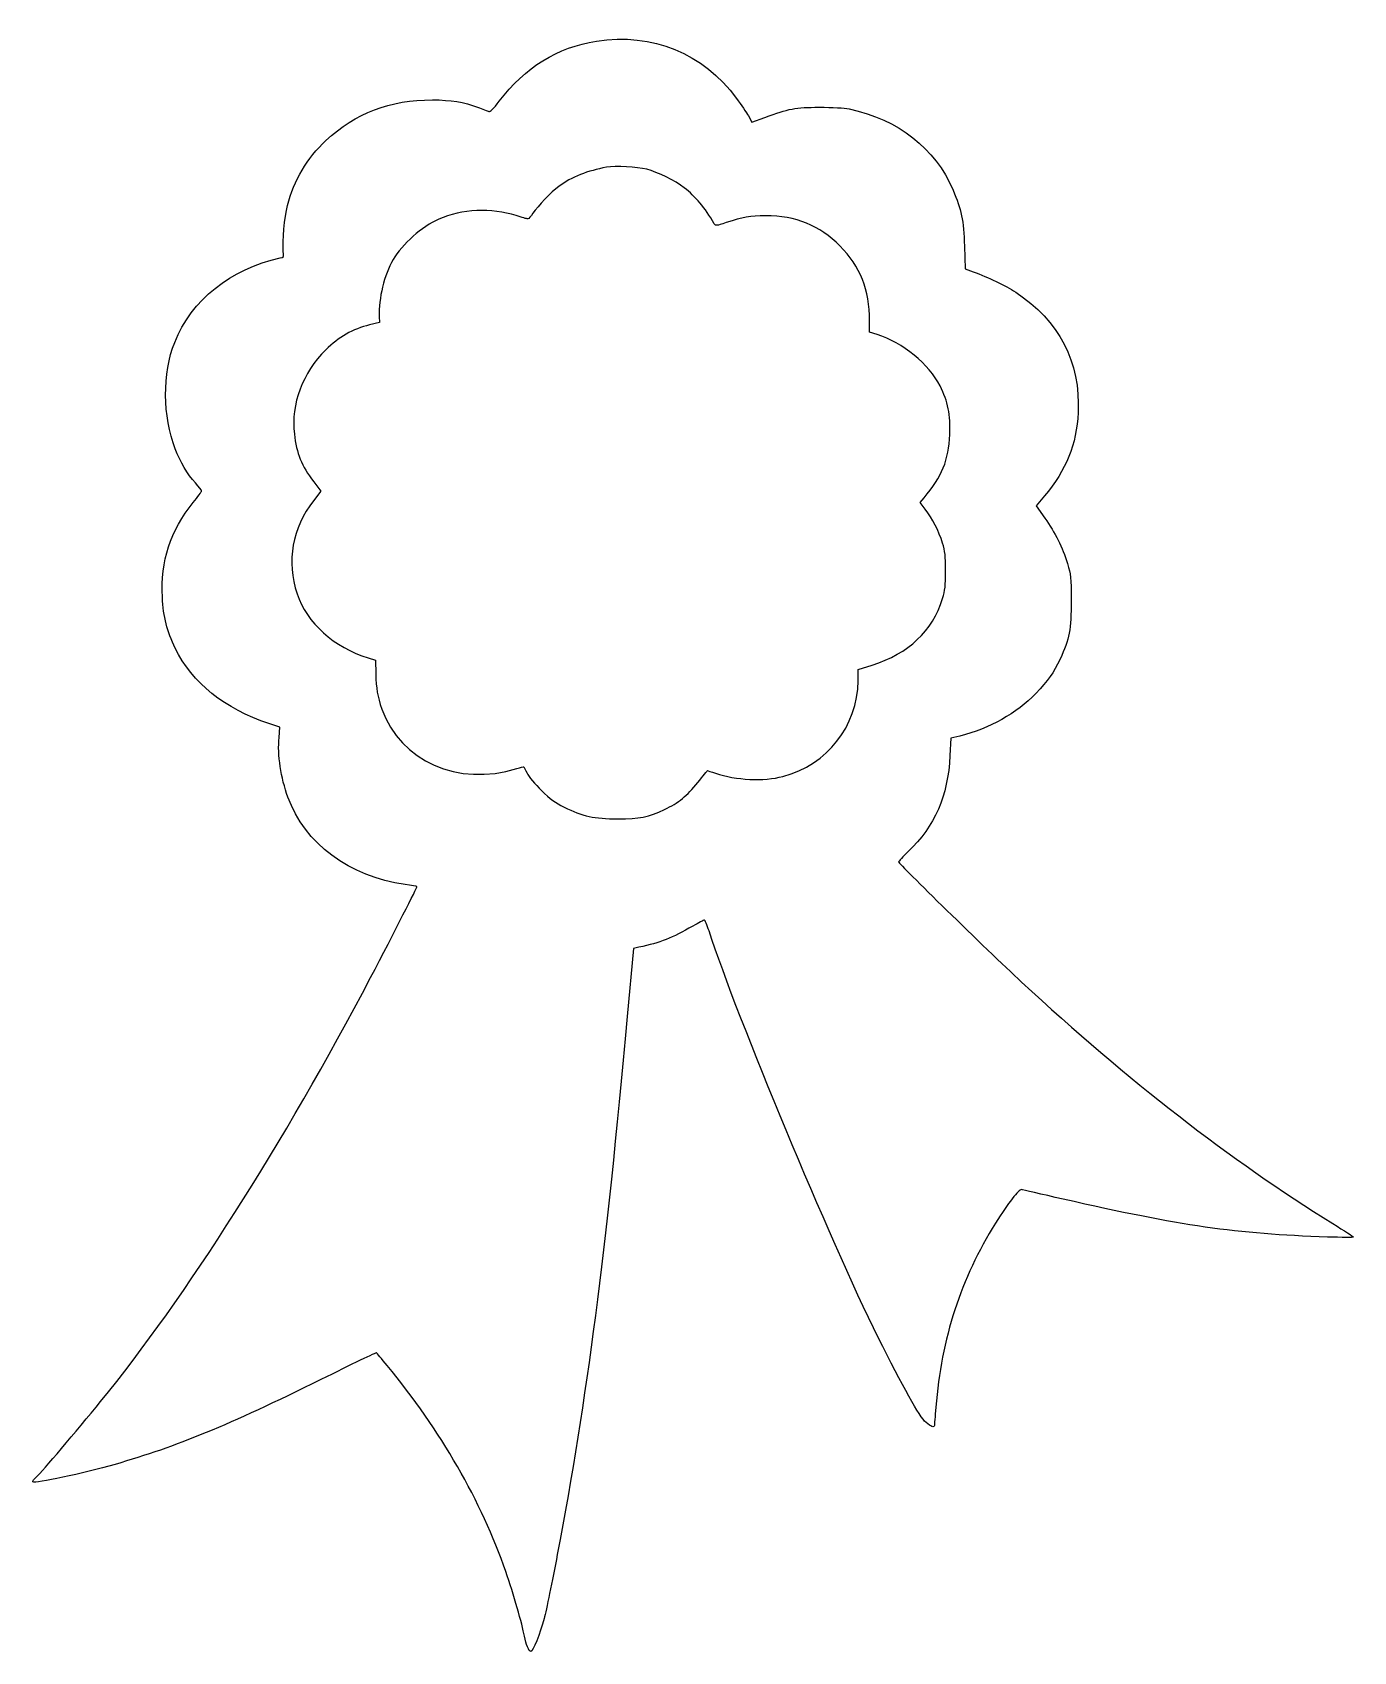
# Model space of a CAD drawing. Header units: centimetres. Extents: x -17.6 to 17.6, y -21.5 to 21.7.
import ezdxf

# ---------------------------------------------------------------- set-up
doc = ezdxf.new("R2010")
doc.units = ezdxf.units.CM
doc.header["$MEASUREMENT"] = 0
doc.layers.add('Layer 1', color=7, linetype='Continuous')

msp = doc.modelspace()

# ---------------------------------------------------------------- linework, layer by layer
at = {"layer": 'Layer 1'}
for points, knots in [([(-2.59292, 21.463), (-3.63009, 21.30072), (-4.49439, 20.76803), (-5.18584, 19.85786), (-5.18584, 19.85786), (-5.34106, 19.65678), (-5.4222, 19.57917), (-5.46453, 19.58975), (-5.46453, 19.58975), (-5.49628, 19.60033), (-5.63034, 19.65325), (-5.76792, 19.70264), (-5.76792, 19.70264), (-6.11717, 19.8367), (-6.477, 19.89314), (-6.96736, 19.89667), (-6.96736, 19.89667), (-8.1033, 19.89667), (-9.01347, 19.55095), (-9.80722, 18.81011), (-9.80722, 18.81011), (-10.31522, 18.33739), (-10.66094, 17.7553), (-10.8338, 17.0815), (-10.8338, 17.0815), (-10.91141, 16.77106), (-10.97491, 16.11136), (-10.94669, 15.86794), (-10.94669, 15.86794), (-10.92905, 15.70919), (-10.93258, 15.70213), (-11.02783, 15.68097), (-11.02783, 15.68097), (-12.34369, 15.39875), (-13.3985, 14.55208), (-13.843, 13.43025), (-13.843, 13.43025), (-14.17108, 12.60122), (-14.16403, 11.46175), (-13.82889, 10.58686), (-13.82889, 10.58686), (-13.69131, 10.23761), (-13.50081, 9.90953), (-13.28914, 9.68022), (-13.28914, 9.68022), (-13.19742, 9.58144), (-13.12333, 9.48266), (-13.12333, 9.46855), (-13.12333, 9.46855), (-13.12686, 9.45091), (-13.22564, 9.31333), (-13.34911, 9.15811), (-13.34911, 9.15811), (-13.95589, 8.40669), (-14.22047, 7.59883), (-14.17108, 6.63222), (-14.17108, 6.63222), (-14.14639, 6.11364), (-14.04408, 5.71853), (-13.82889, 5.27403), (-13.82889, 5.27403), (-13.37733, 4.35328), (-12.50597, 3.65125), (-11.33122, 3.2632), (-11.33122, 3.2632), (-11.33122, 3.2632), (-11.03841, 3.16442), (-11.03841, 3.16442), (-11.03841, 3.16442), (-11.03841, 3.16442), (-11.05958, 2.89631), (-11.05958, 2.89631), (-11.05958, 2.89631), (-11.10191, 2.43064), (-11.01019, 1.81328), (-10.82322, 1.30528), (-10.82322, 1.30528), (-10.37519, 0.06703), (-9.17928, -0.82197), (-7.69408, -1.03011), (-7.69408, -1.03011), (-7.52827, -1.05128), (-7.38364, -1.07597), (-7.38011, -1.0795), (-7.38011, -1.0795), (-7.366, -1.09008), (-7.9763, -2.286), (-8.61836, -3.51014), (-8.61836, -3.51014), (-10.92553, -7.91281), (-13.55725, -12.04383), (-15.81855, -14.81667), (-15.81855, -14.81667), (-16.45355, -15.59631), (-17.39194, -16.69698), (-17.52599, -16.82045), (-17.52599, -16.82045), (-17.59302, -16.88042), (-17.63888, -16.94392), (-17.62477, -16.95803), (-17.62477, -16.95803), (-17.57185, -17.01095), (-16.27363, -16.73578), (-15.43402, -16.49236), (-15.43402, -16.49236), (-13.76891, -16.00905), (-12.44246, -15.46225), (-9.94127, -14.22753), (-9.94127, -14.22753), (-9.12988, -13.82536), (-8.46313, -13.50434), (-8.45608, -13.51492), (-8.45608, -13.51492), (-8.44902, -13.52198), (-8.32202, -13.6772), (-8.17386, -13.85711), (-8.17386, -13.85711), (-6.75569, -15.57514), (-5.65503, -17.48367), (-5.01297, -19.34986), (-5.01297, -19.34986), (-4.8013, -19.96017), (-4.572, -20.74686), (-4.51555, -21.06789), (-4.51555, -21.06789), (-4.47322, -21.29367), (-4.39561, -21.48417), (-4.34269, -21.48417), (-4.34269, -21.48417), (-4.28625, -21.48417), (-4.09575, -21.00439), (-3.98991, -20.60223), (-3.98991, -20.60223), (-3.92994, -20.37998), (-3.77119, -19.6074), (-3.63713, -18.89126), (-3.63713, -18.89126), (-2.83985, -14.67909), (-2.34949, -10.9079), (-1.77094, -4.55084), (-1.77094, -4.55084), (-1.77094, -4.55084), (-1.60513, -2.73403), (-1.60513, -2.73403), (-1.60513, -2.73403), (-1.60513, -2.73403), (-1.46402, -2.70228), (-1.46402, -2.70228), (-1.46402, -2.70228), (-0.87488, -2.57528), (-0.58913, -2.46239), (-0.02116, -2.13431), (-0.02116, -2.13431), (0.13406, -2.04612), (0.27165, -1.97556), (0.28576, -1.97556), (0.28576, -1.97556), (0.29987, -1.97556), (0.35632, -2.10609), (0.40923, -2.26484), (0.40923, -2.26484), (1.1924, -4.64609), (3.60892, -10.44928), (4.92126, -13.1057), (4.92126, -13.1057), (5.57743, -14.42509), (6.0184, -15.21531), (6.19832, -15.37406), (6.19832, -15.37406), (6.32532, -15.48342), (6.42057, -15.5187), (6.42057, -15.4552), (6.42057, -15.4552), (6.42057, -15.43403), (6.43821, -15.21531), (6.45938, -14.96837), (6.45938, -14.96837), (6.60755, -13.12687), (7.12966, -11.52526), (8.05041, -10.06123), (8.05041, -10.06123), (8.3926, -9.51795), (8.67483, -9.15459), (8.74185, -9.16517), (8.74185, -9.16517), (8.7736, -9.17223), (9.27807, -9.28511), (9.86016, -9.41917), (9.86016, -9.41917), (12.99988, -10.13531), (14.45685, -10.34698), (16.90866, -10.42811), (16.90866, -10.42811), (17.28966, -10.43869), (17.60363, -10.44222), (17.60363, -10.43164), (17.60363, -10.43164), (17.60363, -10.42458), (17.35316, -10.25878), (17.04977, -10.07181), (17.04977, -10.07181), (14.29105, -8.35731), (11.60994, -6.27592), (8.74891, -3.63009), (8.74891, -3.63009), (7.81052, -2.76226), (5.46808, -0.47273), (5.46808, -0.42334), (5.46808, -0.42334), (5.46808, -0.40923), (5.58097, -0.28576), (5.71855, -0.1517), (5.71855, -0.1517), (6.43822, 0.53622), (6.78041, 1.31938), (6.83686, 2.40947), (6.83686, 2.40947), (6.83686, 2.40947), (6.86155, 2.87161), (6.86155, 2.87161), (6.86155, 2.87161), (6.86155, 2.87161), (7.10144, 2.93158), (7.10144, 2.93158), (7.10144, 2.93158), (7.89166, 3.12914), (8.61838, 3.53836), (9.12286, 4.064), (9.12286, 4.064), (9.46153, 4.41678), (9.59558, 4.60728), (9.77197, 4.98475), (9.77197, 4.98475), (10.02244, 5.51744), (10.07183, 5.7785), (10.0683, 6.54403), (10.0683, 6.54403), (10.0683, 7.17197), (10.06124, 7.23547), (9.96952, 7.53181), (9.96952, 7.53181), (9.83899, 7.96573), (9.64144, 8.35731), (9.36627, 8.74184), (9.36627, 8.74184), (9.36627, 8.74184), (9.13696, 9.0664), (9.13696, 9.0664), (9.13696, 9.0664), (9.13696, 9.0664), (9.35921, 9.33451), (9.35921, 9.33451), (9.35921, 9.33451), (9.93777, 10.02243), (10.21293, 10.70329), (10.25527, 11.55701), (10.25527, 11.55701), (10.3223, 12.90815), (9.7508, 14.00882), (8.59016, 14.76729), (8.59016, 14.76729), (8.30794, 14.95073), (7.85638, 15.16593), (7.45774, 15.31057), (7.45774, 15.31057), (7.45774, 15.31057), (7.23902, 15.38818), (7.23902, 15.38818), (7.23902, 15.38818), (7.23902, 15.38818), (7.22138, 15.99143), (7.22138, 15.99143), (7.22138, 15.99143), (7.20374, 16.68287), (7.14377, 16.97568), (6.92152, 17.48721), (6.92152, 17.48721), (6.43469, 18.6161), (5.4716, 19.37104), (4.14516, 19.65327), (4.14516, 19.65327), (4.01816, 19.68149), (3.70419, 19.69913), (3.35141, 19.69913), (3.35141, 19.69913), (2.70935, 19.6956), (2.54002, 19.66385), (1.89797, 19.42749), (1.89797, 19.42749), (1.89797, 19.42749), (1.55578, 19.30049), (1.55578, 19.30049), (1.55578, 19.30049), (1.55578, 19.30049), (1.46053, 19.4663), (1.46053, 19.4663), (1.46053, 19.4663), (1.40761, 19.55802), (1.2665, 19.76616), (1.14303, 19.93197), (1.14303, 19.93197), (0.2505, 21.14553), (-1.09711, 21.69586), (-2.59289, 21.46303), (-2.59289, 21.46303), (-2.59289, 21.46303), (-2.59292, 21.463), (-2.59292, 21.463)], [0, 0, 0, 0, 0.01282051, 0.01282051, 0.01282051, 0.01282051, 0.02564103, 0.02564103, 0.02564103, 0.02564103, 0.03846154, 0.03846154, 0.03846154, 0.03846154, 0.05128205, 0.05128205, 0.05128205, 0.05128205, 0.06410256, 0.06410256, 0.06410256, 0.06410256, 0.07692308, 0.07692308, 0.07692308, 0.07692308, 0.08974359, 0.08974359, 0.08974359, 0.08974359, 0.1025641, 0.1025641, 0.1025641, 0.1025641, 0.11538462, 0.11538462, 0.11538462, 0.11538462, 0.12820513, 0.12820513, 0.12820513, 0.12820513, 0.14102564, 0.14102564, 0.14102564, 0.14102564, 0.15384615, 0.15384615, 0.15384615, 0.15384615, 0.16666667, 0.16666667, 0.16666667, 0.16666667, 0.17948718, 0.17948718, 0.17948718, 0.17948718, 0.19230769, 0.19230769, 0.19230769, 0.19230769, 0.20512821, 0.20512821, 0.20512821, 0.20512821, 0.21794872, 0.21794872, 0.21794872, 0.21794872, 0.23076923, 0.23076923, 0.23076923, 0.23076923, 0.24358974, 0.24358974, 0.24358974, 0.24358974, 0.25641026, 0.25641026, 0.25641026, 0.25641026, 0.26923077, 0.26923077, 0.26923077, 0.26923077, 0.28205128, 0.28205128, 0.28205128, 0.28205128, 0.29487179, 0.29487179, 0.29487179, 0.29487179, 0.30769231, 0.30769231, 0.30769231, 0.30769231, 0.32051282, 0.32051282, 0.32051282, 0.32051282, 0.33333333, 0.33333333, 0.33333333, 0.33333333, 0.34615385, 0.34615385, 0.34615385, 0.34615385, 0.35897436, 0.35897436, 0.35897436, 0.35897436, 0.37179487, 0.37179487, 0.37179487, 0.37179487, 0.38461538, 0.38461538, 0.38461538, 0.38461538, 0.3974359, 0.3974359, 0.3974359, 0.3974359, 0.41025641, 0.41025641, 0.41025641, 0.41025641, 0.42307692, 0.42307692, 0.42307692, 0.42307692, 0.43589744, 0.43589744, 0.43589744, 0.43589744, 0.44871795, 0.44871795, 0.44871795, 0.44871795, 0.46153846, 0.46153846, 0.46153846, 0.46153846, 0.47435897, 0.47435897, 0.47435897, 0.47435897, 0.48717949, 0.48717949, 0.48717949, 0.48717949, 0.5, 0.5, 0.5, 0.5, 0.51282051, 0.51282051, 0.51282051, 0.51282051, 0.52564103, 0.52564103, 0.52564103, 0.52564103, 0.53846154, 0.53846154, 0.53846154, 0.53846154, 0.55128205, 0.55128205, 0.55128205, 0.55128205, 0.56410256, 0.56410256, 0.56410256, 0.56410256, 0.57692308, 0.57692308, 0.57692308, 0.57692308, 0.58974359, 0.58974359, 0.58974359, 0.58974359, 0.6025641, 0.6025641, 0.6025641, 0.6025641, 0.61538462, 0.61538462, 0.61538462, 0.61538462, 0.62820513, 0.62820513, 0.62820513, 0.62820513, 0.64102564, 0.64102564, 0.64102564, 0.64102564, 0.65384615, 0.65384615, 0.65384615, 0.65384615, 0.66666667, 0.66666667, 0.66666667, 0.66666667, 0.67948718, 0.67948718, 0.67948718, 0.67948718, 0.69230769, 0.69230769, 0.69230769, 0.69230769, 0.70512821, 0.70512821, 0.70512821, 0.70512821, 0.71794872, 0.71794872, 0.71794872, 0.71794872, 0.73076923, 0.73076923, 0.73076923, 0.73076923, 0.74358974, 0.74358974, 0.74358974, 0.74358974, 0.75641026, 0.75641026, 0.75641026, 0.75641026, 0.76923077, 0.76923077, 0.76923077, 0.76923077, 0.78205128, 0.78205128, 0.78205128, 0.78205128, 0.79487179, 0.79487179, 0.79487179, 0.79487179, 0.80769231, 0.80769231, 0.80769231, 0.80769231, 0.82051282, 0.82051282, 0.82051282, 0.82051282, 0.83333333, 0.83333333, 0.83333333, 0.83333333, 0.84615385, 0.84615385, 0.84615385, 0.84615385, 0.85897436, 0.85897436, 0.85897436, 0.85897436, 0.87179487, 0.87179487, 0.87179487, 0.87179487, 0.88461538, 0.88461538, 0.88461538, 0.88461538, 0.8974359, 0.8974359, 0.8974359, 0.8974359, 0.91025641, 0.91025641, 0.91025641, 0.91025641, 0.92307692, 0.92307692, 0.92307692, 0.92307692, 0.93589744, 0.93589744, 0.93589744, 0.93589744, 0.94871795, 0.94871795, 0.94871795, 0.94871795, 0.96153846, 0.96153846, 0.96153846, 0.96153846, 0.97435897, 0.97435897, 0.97435897, 0.97435897, 1, 1, 1, 1]), ([(-1.25236, 18.04458), (-0.95955, 17.9705), (-0.49389, 17.74119), (-0.25047, 17.55069), (-0.25047, 17.55069), (0.04586, 17.32491), (0.29986, 17.02152), (0.55034, 16.59466), (0.55034, 16.59466), (0.58562, 16.53116), (0.59973, 16.53116), (0.86784, 16.62288), (0.86784, 16.62288), (1.30881, 16.77105), (1.50637, 16.80632), (1.92265, 16.80632), (1.92265, 16.80632), (2.72346, 16.80632), (3.35493, 16.54879), (3.90173, 16.00199), (3.90173, 16.00199), (4.44501, 15.45871), (4.69195, 14.8343), (4.69195, 14.00174), (4.69195, 14.00174), (4.69195, 14.00174), (4.69195, 13.70188), (4.69195, 13.70188), (4.69195, 13.70188), (4.69195, 13.70188), (4.89656, 13.63838), (4.89656, 13.63838), (4.89656, 13.63838), (5.56684, 13.42671), (6.2865, 12.8411), (6.57225, 12.2696), (6.57225, 12.2696), (6.78392, 11.84979), (6.85447, 11.49702), (6.83331, 10.97138), (6.83331, 10.97138), (6.80509, 10.29405), (6.62164, 9.84602), (6.14539, 9.28157), (6.14539, 9.28157), (6.14539, 9.28157), (6.04308, 9.16163), (6.04308, 9.16163), (6.04308, 9.16163), (6.04308, 9.16163), (6.17714, 8.98171), (6.17714, 8.98171), (6.17714, 8.98171), (6.36764, 8.73477), (6.5405, 8.39257), (6.63928, 8.0786), (6.63928, 8.0786), (6.70631, 7.85635), (6.72042, 7.73993), (6.72042, 7.33777), (6.72042, 7.33777), (6.72042, 6.9356), (6.70631, 6.81919), (6.63928, 6.59694), (6.63928, 6.59694), (6.36411, 5.72558), (5.74322, 5.13997), (4.75897, 4.82247), (4.75897, 4.82247), (4.75897, 4.82247), (4.39208, 4.70253), (4.39208, 4.70253), (4.39208, 4.70253), (4.39208, 4.70253), (4.38855, 4.4062), (4.38855, 4.4062), (4.38855, 4.4062), (4.36386, 3.18206), (3.57363, 2.17664), (2.38124, 1.85562), (2.38124, 1.85562), (1.87324, 1.71804), (1.12888, 1.75331), (0.58207, 1.94029), (0.58207, 1.94029), (0.46918, 1.9791), (0.37393, 2.01085), (0.3704, 2.01085), (0.3704, 2.01085), (0.36687, 2.01085), (0.25046, 1.86621), (0.10934, 1.69335), (0.10934, 1.69335), (-0.17994, 1.32999), (-0.40219, 1.15007), (-0.77613, 0.97368), (-0.77613, 0.97368), (-1.2171, 0.76554), (-1.42877, 0.72321), (-2.02849, 0.72321), (-2.02849, 0.72321), (-2.64938, 0.72321), (-2.96335, 0.79377), (-3.45724, 1.03365), (-3.45724, 1.03365), (-3.6936, 1.15007), (-3.8206, 1.24532), (-4.06049, 1.48168), (-4.06049, 1.48168), (-4.22982, 1.64749), (-4.40268, 1.8521), (-4.44502, 1.94029), (-4.44502, 1.94029), (-4.48735, 2.02848), (-4.52616, 2.10257), (-4.53321, 2.10962), (-4.53321, 2.10962), (-4.53674, 2.11315), (-4.61788, 2.09198), (-4.71313, 2.06376), (-4.71313, 2.06376), (-6.27946, 1.57693), (-7.83169, 2.26132), (-8.31852, 3.65126), (-8.31852, 3.65126), (-8.43494, 3.9864), (-8.47021, 4.19807), (-8.47727, 4.58965), (-8.47727, 4.58965), (-8.47727, 4.58965), (-8.48433, 4.95301), (-8.48433, 4.95301), (-8.48433, 4.95301), (-8.48433, 4.95301), (-8.67836, 5.01298), (-8.67836, 5.01298), (-8.67836, 5.01298), (-9.58853, 5.29167), (-10.3223, 5.9549), (-10.57983, 6.72395), (-10.57983, 6.72395), (-10.86558, 7.58826), (-10.70683, 8.48078), (-10.13886, 9.20751), (-10.13886, 9.20751), (-10.13886, 9.20751), (-9.9413, 9.45798), (-9.9413, 9.45798), (-9.9413, 9.45798), (-9.9413, 9.45798), (-10.13533, 9.71198), (-10.13533, 9.71198), (-10.13533, 9.71198), (-10.45989, 10.13884), (-10.59394, 10.47045), (-10.65039, 10.98551), (-10.65039, 10.98551), (-10.74211, 11.79337), (-10.4352, 12.61182), (-9.81078, 13.22918), (-9.81078, 13.22918), (-9.46506, 13.57137), (-9.09817, 13.78304), (-8.64309, 13.89593), (-8.64309, 13.89593), (-8.64309, 13.89593), (-8.37851, 13.96296), (-8.37851, 13.96296), (-8.37851, 13.96296), (-8.37851, 13.96296), (-8.38557, 14.11818), (-8.38557, 14.11818), (-8.38557, 14.11818), (-8.40674, 14.60149), (-8.25504, 15.22943), (-8.01868, 15.63512), (-8.01868, 15.63512), (-7.77174, 16.05493), (-7.24962, 16.51706), (-6.8016, 16.71462), (-6.8016, 16.71462), (-6.18071, 16.98626), (-5.39754, 17.02154), (-4.73785, 16.80987), (-4.73785, 16.80987), (-4.58616, 16.76048), (-4.44504, 16.72168), (-4.42388, 16.72168), (-4.42388, 16.72168), (-4.40271, 16.72168), (-4.33921, 16.78871), (-4.2863, 16.87337), (-4.2863, 16.87337), (-4.15577, 17.0674), (-3.79947, 17.43781), (-3.59838, 17.58598), (-3.59838, 17.58598), (-3.25971, 17.83645), (-2.81521, 18.01284), (-2.32838, 18.09751), (-2.32838, 18.09751), (-2.07438, 18.13984), (-1.52052, 18.11162), (-1.25241, 18.04459), (-1.25241, 18.04459), (-1.25241, 18.04459), (-1.25236, 18.04458), (-1.25236, 18.04458)], [0, 0, 0, 0, 0.01886792, 0.01886792, 0.01886792, 0.01886792, 0.03773585, 0.03773585, 0.03773585, 0.03773585, 0.05660377, 0.05660377, 0.05660377, 0.05660377, 0.0754717, 0.0754717, 0.0754717, 0.0754717, 0.09433962, 0.09433962, 0.09433962, 0.09433962, 0.11320755, 0.11320755, 0.11320755, 0.11320755, 0.13207547, 0.13207547, 0.13207547, 0.13207547, 0.1509434, 0.1509434, 0.1509434, 0.1509434, 0.16981132, 0.16981132, 0.16981132, 0.16981132, 0.18867925, 0.18867925, 0.18867925, 0.18867925, 0.20754717, 0.20754717, 0.20754717, 0.20754717, 0.22641509, 0.22641509, 0.22641509, 0.22641509, 0.24528302, 0.24528302, 0.24528302, 0.24528302, 0.26415094, 0.26415094, 0.26415094, 0.26415094, 0.28301887, 0.28301887, 0.28301887, 0.28301887, 0.30188679, 0.30188679, 0.30188679, 0.30188679, 0.32075472, 0.32075472, 0.32075472, 0.32075472, 0.33962264, 0.33962264, 0.33962264, 0.33962264, 0.35849057, 0.35849057, 0.35849057, 0.35849057, 0.37735849, 0.37735849, 0.37735849, 0.37735849, 0.39622642, 0.39622642, 0.39622642, 0.39622642, 0.41509434, 0.41509434, 0.41509434, 0.41509434, 0.43396226, 0.43396226, 0.43396226, 0.43396226, 0.45283019, 0.45283019, 0.45283019, 0.45283019, 0.47169811, 0.47169811, 0.47169811, 0.47169811, 0.49056604, 0.49056604, 0.49056604, 0.49056604, 0.50943396, 0.50943396, 0.50943396, 0.50943396, 0.52830189, 0.52830189, 0.52830189, 0.52830189, 0.54716981, 0.54716981, 0.54716981, 0.54716981, 0.56603774, 0.56603774, 0.56603774, 0.56603774, 0.58490566, 0.58490566, 0.58490566, 0.58490566, 0.60377358, 0.60377358, 0.60377358, 0.60377358, 0.62264151, 0.62264151, 0.62264151, 0.62264151, 0.64150943, 0.64150943, 0.64150943, 0.64150943, 0.66037736, 0.66037736, 0.66037736, 0.66037736, 0.67924528, 0.67924528, 0.67924528, 0.67924528, 0.69811321, 0.69811321, 0.69811321, 0.69811321, 0.71698113, 0.71698113, 0.71698113, 0.71698113, 0.73584906, 0.73584906, 0.73584906, 0.73584906, 0.75471698, 0.75471698, 0.75471698, 0.75471698, 0.77358491, 0.77358491, 0.77358491, 0.77358491, 0.79245283, 0.79245283, 0.79245283, 0.79245283, 0.81132075, 0.81132075, 0.81132075, 0.81132075, 0.83018868, 0.83018868, 0.83018868, 0.83018868, 0.8490566, 0.8490566, 0.8490566, 0.8490566, 0.86792453, 0.86792453, 0.86792453, 0.86792453, 0.88679245, 0.88679245, 0.88679245, 0.88679245, 0.90566038, 0.90566038, 0.90566038, 0.90566038, 0.9245283, 0.9245283, 0.9245283, 0.9245283, 0.94339623, 0.94339623, 0.94339623, 0.94339623, 0.96226415, 0.96226415, 0.96226415, 0.96226415, 1, 1, 1, 1])]:
    msp.add_open_spline(points, degree=3, knots=knots, dxfattribs=at)

doc.saveas('drawing.dxf')
